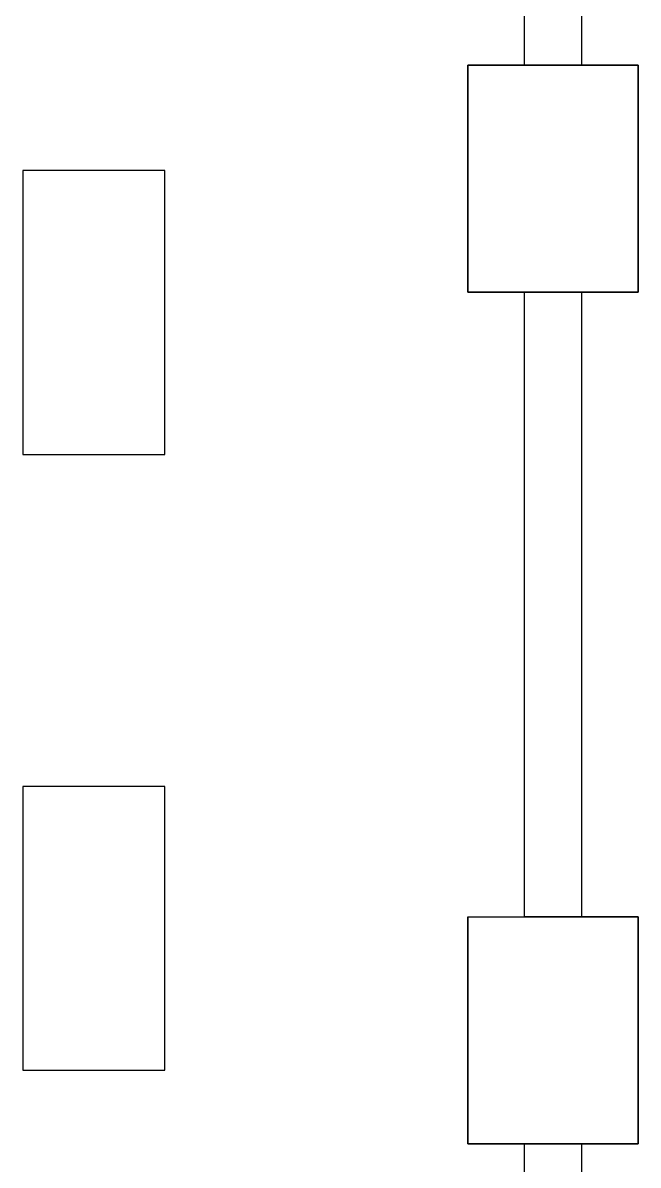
# Model space of a CAD drawing. Extents: x -19 to 297, y 0 to 420.
# Drawn here: x 268.75 to 274.17, y 286.58 to 296.64 of the extents above; entities that cross this region are included whole.
import ezdxf

# ---------------------------------------------------------------- set-up
doc = ezdxf.new("R2010")
doc.units = 0
doc.header["$MEASUREMENT"] = 0
doc.linetypes.add('K5LT_BASIC', pattern=[0])
doc.layers.add('Системный слой', color=7, linetype='Continuous')

# ---------------------------------------------------------------- blocks, each defined once
blk = doc.blocks.new('*U')
at = {"layer": 'Системный слой', "color": 5, "linetype": 'K5LT_BASIC'}
for p, q in [((272.667, 296.269), (272.667, 294.269)), ((274.167, 296.269), (272.667, 296.269)), ((274.167, 294.269), (274.167, 296.269)), ((270.001, 295.341), (268.751, 295.341)), ((268.751, 295.341), (268.751, 292.841)), ((270.001, 292.841), (270.001, 295.341)), ((272.667, 294.269), (274.167, 294.269)), ((268.751, 292.841), (270.001, 292.841)), ((270.001, 289.917), (268.751, 289.917)), ((268.751, 289.917), (268.751, 287.417)), ((270.001, 287.417), (270.001, 289.917)), ((268.751, 287.417), (270.001, 287.417))]:
    blk.add_line(p, q, dxfattribs=at)

msp = doc.modelspace()

# ---------------------------------------------------------------- linework, layer by layer
at = {"layer": 'Системный слой', "color": 5, "linetype": 'K5LT_BASIC'}
for p, q in [((273.167, 296.269), (273.167, 301.769)), ((273.667, 301.769), (273.667, 296.269)), ((272.667, 296.269), (274.167, 296.269)), ((272.667, 296.269), (272.667, 294.269)), ((272.667, 294.269), (272.667, 296.269)), ((272.667, 296.269), (274.167, 296.269)), ((274.167, 296.269), (273.167, 296.269)), ((274.167, 296.269), (274.167, 294.269)), ((274.167, 294.269), (274.167, 296.269)), ((274.167, 295.519), (274.167, 294.769)), ((274.167, 294.269), (272.667, 294.269)), ((272.667, 294.269), (274.167, 294.269)), ((273.167, 288.769), (273.167, 294.269)), ((273.667, 294.269), (273.667, 288.769)), ((272.667, 288.769), (274.167, 288.769)), ((272.667, 288.769), (272.667, 286.769)), ((272.667, 286.769), (272.667, 288.769)), ((272.667, 288.769), (274.167, 288.769)), ((274.167, 288.769), (273.167, 288.769)), ((274.167, 288.769), (274.167, 286.769)), ((274.167, 286.769), (274.167, 288.769)), ((274.167, 288.019), (274.167, 287.269)), ((274.167, 286.769), (272.667, 286.769)), ((272.667, 286.769), (274.167, 286.769)), ((273.167, 281.269), (273.167, 286.769)), ((273.667, 286.769), (273.667, 281.269))]:
    msp.add_line(p, q, dxfattribs=at)

# ---------------------------------------------------------------- block references
at = {"layer": 'Системный слой'}
msp.add_blockref('*U', (0, 0), dxfattribs=at)
msp.add_blockref('*U', (0, 0), dxfattribs=at)
msp.add_blockref('*U', (0, 0), dxfattribs=at)
msp.add_blockref('*U', (0, 0), dxfattribs=at)
msp.add_blockref('*U', (0, 0), dxfattribs=at)
msp.add_blockref('*U', (0, 0), dxfattribs=at)
msp.add_blockref('*U', (0, 0), dxfattribs=at)
msp.add_blockref('*U', (0, 0), dxfattribs=at)
msp.add_blockref('*U', (0, 0), dxfattribs=at)
msp.add_blockref('*U', (0, 0), dxfattribs=at)
msp.add_blockref('*U', (0, 0), dxfattribs=at)
msp.add_blockref('*U', (0, 0), dxfattribs=at)
msp.add_blockref('*U', (0, 0), dxfattribs=at)
msp.add_blockref('*U', (0, 0), dxfattribs=at)
msp.add_blockref('*U', (0, 0), dxfattribs=at)
msp.add_blockref('*U', (0, 0), dxfattribs=at)
msp.add_blockref('*U', (0, 0), dxfattribs=at)
msp.add_blockref('*U', (0, 0), dxfattribs=at)
msp.add_blockref('*U', (0, 0), dxfattribs=at)
msp.add_blockref('*U', (0, 0), dxfattribs=at)
msp.add_blockref('*U', (0, 0), dxfattribs=at)
msp.add_blockref('*U', (0, 0), dxfattribs=at)
msp.add_blockref('*U', (0, 0), dxfattribs=at)
msp.add_blockref('*U', (0, 0), dxfattribs=at)
msp.add_blockref('*U', (0, 0), dxfattribs=at)
msp.add_blockref('*U', (0, 0), dxfattribs=at)
msp.add_blockref('*U', (0, 0), dxfattribs=at)
msp.add_blockref('*U', (0, 0), dxfattribs=at)
msp.add_blockref('*U', (0, 0), dxfattribs=at)
msp.add_blockref('*U', (0, 0), dxfattribs=at)
msp.add_blockref('*U', (0, 0), dxfattribs=at)
msp.add_blockref('*U', (0, 0), dxfattribs=at)
msp.add_blockref('*U', (0, 0), dxfattribs=at)
msp.add_blockref('*U', (0, 0), dxfattribs=at)
msp.add_blockref('*U', (0, 0), dxfattribs=at)
msp.add_blockref('*U', (0, 0), dxfattribs=at)
msp.add_blockref('*U', (0, 0), dxfattribs=at)
msp.add_blockref('*U', (0, 0), dxfattribs=at)
msp.add_blockref('*U', (0, 0), dxfattribs=at)
msp.add_blockref('*U', (0, 0), dxfattribs=at)
msp.add_blockref('*U', (0, 0), dxfattribs=at)
msp.add_blockref('*U', (0, 0), dxfattribs=at)
msp.add_blockref('*U', (0, 0), dxfattribs=at)
msp.add_blockref('*U', (0, 0), dxfattribs=at)
msp.add_blockref('*U', (0, 0), dxfattribs=at)
msp.add_blockref('*U', (0, 0), dxfattribs=at)
msp.add_blockref('*U', (0, 0), dxfattribs=at)
msp.add_blockref('*U', (0, 0), dxfattribs=at)
msp.add_blockref('*U', (0, 0), dxfattribs=at)
msp.add_blockref('*U', (0, 0), dxfattribs=at)
msp.add_blockref('*U', (0, 0), dxfattribs=at)
msp.add_blockref('*U', (0, 0), dxfattribs=at)
msp.add_blockref('*U', (0, 0), dxfattribs=at)
msp.add_blockref('*U', (0, 0), dxfattribs=at)
msp.add_blockref('*U', (0, 0), dxfattribs=at)
msp.add_blockref('*U', (0, 0), dxfattribs=at)
msp.add_blockref('*U', (0, 0), dxfattribs=at)
msp.add_blockref('*U', (0, 0), dxfattribs=at)
msp.add_blockref('*U', (0, 0), dxfattribs=at)
msp.add_blockref('*U', (0, 0), dxfattribs=at)
msp.add_blockref('*U', (0, 0), dxfattribs=at)
msp.add_blockref('*U', (0, 0), dxfattribs=at)
msp.add_blockref('*U', (0, 0), dxfattribs=at)
msp.add_blockref('*U', (0, 0), dxfattribs=at)
msp.add_blockref('*U', (0, 0), dxfattribs=at)
msp.add_blockref('*U', (0, 0), dxfattribs=at)
msp.add_blockref('*U', (0, 0), dxfattribs=at)
msp.add_blockref('*U', (0, 0), dxfattribs=at)
msp.add_blockref('*U', (0, 0), dxfattribs=at)
msp.add_blockref('*U', (0, 0), dxfattribs=at)
msp.add_blockref('*U', (0, 0), dxfattribs=at)
msp.add_blockref('*U', (0, 0), dxfattribs=at)
msp.add_blockref('*U', (0, 0), dxfattribs=at)
msp.add_blockref('*U', (0, 0), dxfattribs=at)
msp.add_blockref('*U', (0, 0), dxfattribs=at)
msp.add_blockref('*U', (0, 0), dxfattribs=at)
msp.add_blockref('*U', (0, 0), dxfattribs=at)
msp.add_blockref('*U', (0, 0), dxfattribs=at)
msp.add_blockref('*U', (0, 0), dxfattribs=at)
msp.add_blockref('*U', (0, 0), dxfattribs=at)
msp.add_blockref('*U', (0, 0), dxfattribs=at)
msp.add_blockref('*U', (0, 0), dxfattribs=at)
msp.add_blockref('*U', (0, 0), dxfattribs=at)
msp.add_blockref('*U', (0, 0), dxfattribs=at)
msp.add_blockref('*U', (0, 0), dxfattribs=at)
msp.add_blockref('*U', (0, 0), dxfattribs=at)
msp.add_blockref('*U', (0, 0), dxfattribs=at)
msp.add_blockref('*U', (0, 0), dxfattribs=at)
msp.add_blockref('*U', (0, 0), dxfattribs=at)
msp.add_blockref('*U', (0, 0), dxfattribs=at)
msp.add_blockref('*U', (0, 0), dxfattribs=at)
msp.add_blockref('*U', (0, 0), dxfattribs=at)
msp.add_blockref('*U', (0, 0), dxfattribs=at)
msp.add_blockref('*U', (0, 0), dxfattribs=at)
msp.add_blockref('*U', (0, 0), dxfattribs=at)
msp.add_blockref('*U', (0, 0), dxfattribs=at)
msp.add_blockref('*U', (0, 0), dxfattribs=at)
msp.add_blockref('*U', (0, 0), dxfattribs=at)
msp.add_blockref('*U', (0, 0), dxfattribs=at)
msp.add_blockref('*U', (0, 0), dxfattribs=at)
msp.add_blockref('*U', (0, 0), dxfattribs=at)
msp.add_blockref('*U', (0, 0), dxfattribs=at)
msp.add_blockref('*U', (0, 0), dxfattribs=at)
msp.add_blockref('*U', (0, 0), dxfattribs=at)
msp.add_blockref('*U', (0, 0), dxfattribs=at)
msp.add_blockref('*U', (0, 0), dxfattribs=at)
msp.add_blockref('*U', (0, 0), dxfattribs=at)
msp.add_blockref('*U', (0, 0), dxfattribs=at)
msp.add_blockref('*U', (0, 0), dxfattribs=at)
msp.add_blockref('*U', (0, 0), dxfattribs=at)
msp.add_blockref('*U', (0, 0), dxfattribs=at)
msp.add_blockref('*U', (0, 0), dxfattribs=at)
msp.add_blockref('*U', (0, 0), dxfattribs=at)
msp.add_blockref('*U', (0, 0), dxfattribs=at)
msp.add_blockref('*U', (0, 0), dxfattribs=at)
msp.add_blockref('*U', (0, 0), dxfattribs=at)
msp.add_blockref('*U', (0, 0), dxfattribs=at)
msp.add_blockref('*U', (0, 0), dxfattribs=at)
msp.add_blockref('*U', (0, 0), dxfattribs=at)
msp.add_blockref('*U', (0, 0), dxfattribs=at)
msp.add_blockref('*U', (0, 0), dxfattribs=at)
msp.add_blockref('*U', (0, 0), dxfattribs=at)
msp.add_blockref('*U', (0, 0), dxfattribs=at)
msp.add_blockref('*U', (0, 0), dxfattribs=at)
msp.add_blockref('*U', (0, 0), dxfattribs=at)
msp.add_blockref('*U', (0, 0), dxfattribs=at)
msp.add_blockref('*U', (0, 0), dxfattribs=at)
msp.add_blockref('*U', (0, 0), dxfattribs=at)
msp.add_blockref('*U', (0, 0), dxfattribs=at)
msp.add_blockref('*U', (0, 0), dxfattribs=at)
msp.add_blockref('*U', (0, 0), dxfattribs=at)
msp.add_blockref('*U', (0, 0), dxfattribs=at)
msp.add_blockref('*U', (0, 0), dxfattribs=at)
msp.add_blockref('*U', (0, 0), dxfattribs=at)
msp.add_blockref('*U', (0, 0), dxfattribs=at)
msp.add_blockref('*U', (0, 0), dxfattribs=at)
msp.add_blockref('*U', (0, 0), dxfattribs=at)
msp.add_blockref('*U', (0, 0), dxfattribs=at)
msp.add_blockref('*U', (0, 0), dxfattribs=at)
msp.add_blockref('*U', (0, 0), dxfattribs=at)
msp.add_blockref('*U', (0, 0), dxfattribs=at)
msp.add_blockref('*U', (0, 0), dxfattribs=at)
msp.add_blockref('*U', (0, 0), dxfattribs=at)
msp.add_blockref('*U', (0, 0), dxfattribs=at)
msp.add_blockref('*U', (0, 0), dxfattribs=at)
msp.add_blockref('*U', (0, 0), dxfattribs=at)
msp.add_blockref('*U', (0, 0), dxfattribs=at)
msp.add_blockref('*U', (0, 0), dxfattribs=at)
msp.add_blockref('*U', (0, 0), dxfattribs=at)
msp.add_blockref('*U', (0, 0), dxfattribs=at)
msp.add_blockref('*U', (0, 0), dxfattribs=at)
msp.add_blockref('*U', (0, 0), dxfattribs=at)
msp.add_blockref('*U', (0, 0), dxfattribs=at)
msp.add_blockref('*U', (0, 0), dxfattribs=at)
msp.add_blockref('*U', (0, 0), dxfattribs=at)
msp.add_blockref('*U', (0, 0), dxfattribs=at)
msp.add_blockref('*U', (0, 0), dxfattribs=at)
msp.add_blockref('*U', (0, 0), dxfattribs=at)
msp.add_blockref('*U', (0, 0), dxfattribs=at)
msp.add_blockref('*U', (0, 0), dxfattribs=at)
msp.add_blockref('*U', (0, 0), dxfattribs=at)
msp.add_blockref('*U', (0, 0), dxfattribs=at)
msp.add_blockref('*U', (0, 0), dxfattribs=at)
msp.add_blockref('*U', (0, 0), dxfattribs=at)
msp.add_blockref('*U', (0, 0), dxfattribs=at)
msp.add_blockref('*U', (0, 0), dxfattribs=at)
msp.add_blockref('*U', (0, 0), dxfattribs=at)
msp.add_blockref('*U', (0, 0), dxfattribs=at)
msp.add_blockref('*U', (0, 0), dxfattribs=at)
msp.add_blockref('*U', (0, 0), dxfattribs=at)
msp.add_blockref('*U', (0, 0), dxfattribs=at)
msp.add_blockref('*U', (0, 0), dxfattribs=at)
msp.add_blockref('*U', (0, 0), dxfattribs=at)
msp.add_blockref('*U', (0, 0), dxfattribs=at)
msp.add_blockref('*U', (0, 0), dxfattribs=at)
msp.add_blockref('*U', (0, 0), dxfattribs=at)
msp.add_blockref('*U', (0, 0), dxfattribs=at)
msp.add_blockref('*U', (0, 0), dxfattribs=at)
msp.add_blockref('*U', (0, 0), dxfattribs=at)
msp.add_blockref('*U', (0, 0), dxfattribs=at)
msp.add_blockref('*U', (0, 0), dxfattribs=at)
msp.add_blockref('*U', (0, 0), dxfattribs=at)
msp.add_blockref('*U', (0, 0), dxfattribs=at)
msp.add_blockref('*U', (0, 0), dxfattribs=at)
msp.add_blockref('*U', (0, 0), dxfattribs=at)
msp.add_blockref('*U', (0, 0), dxfattribs=at)
msp.add_blockref('*U', (0, 0), dxfattribs=at)
msp.add_blockref('*U', (0, 0), dxfattribs=at)
msp.add_blockref('*U', (0, 0), dxfattribs=at)
msp.add_blockref('*U', (0, 0), dxfattribs=at)
msp.add_blockref('*U', (0, 0), dxfattribs=at)
msp.add_blockref('*U', (0, 0), dxfattribs=at)
msp.add_blockref('*U', (0, 0), dxfattribs=at)
msp.add_blockref('*U', (0, 0), dxfattribs=at)
msp.add_blockref('*U', (0, 0), dxfattribs=at)
msp.add_blockref('*U', (0, 0), dxfattribs=at)
msp.add_blockref('*U', (0, 0), dxfattribs=at)
msp.add_blockref('*U', (0, 0), dxfattribs=at)
msp.add_blockref('*U', (0, 0), dxfattribs=at)
msp.add_blockref('*U', (0, 0), dxfattribs=at)
msp.add_blockref('*U', (0, 0), dxfattribs=at)
msp.add_blockref('*U', (0, 0), dxfattribs=at)
msp.add_blockref('*U', (0, 0), dxfattribs=at)
msp.add_blockref('*U', (0, 0), dxfattribs=at)
msp.add_blockref('*U', (0, 0), dxfattribs=at)
msp.add_blockref('*U', (0, 0), dxfattribs=at)
msp.add_blockref('*U', (0, 0), dxfattribs=at)
msp.add_blockref('*U', (0, 0), dxfattribs=at)
msp.add_blockref('*U', (0, 0), dxfattribs=at)
msp.add_blockref('*U', (0, 0), dxfattribs=at)
msp.add_blockref('*U', (0, 0), dxfattribs=at)
msp.add_blockref('*U', (0, 0), dxfattribs=at)
msp.add_blockref('*U', (0, 0), dxfattribs=at)
msp.add_blockref('*U', (0, 0), dxfattribs=at)
msp.add_blockref('*U', (0, 0), dxfattribs=at)
msp.add_blockref('*U', (0, 0), dxfattribs=at)
msp.add_blockref('*U', (0, 0), dxfattribs=at)
msp.add_blockref('*U', (0, 0), dxfattribs=at)
msp.add_blockref('*U', (0, 0), dxfattribs=at)
msp.add_blockref('*U', (0, 0), dxfattribs=at)
msp.add_blockref('*U', (0, 0), dxfattribs=at)
msp.add_blockref('*U', (0, 0), dxfattribs=at)
msp.add_blockref('*U', (0, 0), dxfattribs=at)
msp.add_blockref('*U', (0, 0), dxfattribs=at)
msp.add_blockref('*U', (0, 0), dxfattribs=at)
msp.add_blockref('*U', (0, 0), dxfattribs=at)
msp.add_blockref('*U', (0, 0), dxfattribs=at)
msp.add_blockref('*U', (0, 0), dxfattribs=at)
msp.add_blockref('*U', (0, 0), dxfattribs=at)
msp.add_blockref('*U', (0, 0), dxfattribs=at)
msp.add_blockref('*U', (0, 0), dxfattribs=at)
msp.add_blockref('*U', (0, 0), dxfattribs=at)
msp.add_blockref('*U', (0, 0), dxfattribs=at)
msp.add_blockref('*U', (0, 0), dxfattribs=at)
msp.add_blockref('*U', (0, 0), dxfattribs=at)
msp.add_blockref('*U', (0, 0), dxfattribs=at)
msp.add_blockref('*U', (0, 0), dxfattribs=at)
msp.add_blockref('*U', (0, 0), dxfattribs=at)
msp.add_blockref('*U', (0, 0), dxfattribs=at)
msp.add_blockref('*U', (0, 0), dxfattribs=at)
msp.add_blockref('*U', (0, 0), dxfattribs=at)
msp.add_blockref('*U', (0, 0), dxfattribs=at)
msp.add_blockref('*U', (0, 0), dxfattribs=at)
msp.add_blockref('*U', (0, 0), dxfattribs=at)
msp.add_blockref('*U', (0, 0), dxfattribs=at)
msp.add_blockref('*U', (0, 0), dxfattribs=at)
msp.add_blockref('*U', (0, 0), dxfattribs=at)
msp.add_blockref('*U', (0, 0), dxfattribs=at)
msp.add_blockref('*U', (0, 0), dxfattribs=at)
msp.add_blockref('*U', (0, 0), dxfattribs=at)
msp.add_blockref('*U', (0, 0), dxfattribs=at)
msp.add_blockref('*U', (0, 0), dxfattribs=at)
msp.add_blockref('*U', (0, 0), dxfattribs=at)
msp.add_blockref('*U', (0, 0), dxfattribs=at)
msp.add_blockref('*U', (0, 0), dxfattribs=at)
msp.add_blockref('*U', (0, 0), dxfattribs=at)
msp.add_blockref('*U', (0, 0), dxfattribs=at)
msp.add_blockref('*U', (0, 0), dxfattribs=at)
msp.add_blockref('*U', (0, 0), dxfattribs=at)
msp.add_blockref('*U', (0, 0), dxfattribs=at)
msp.add_blockref('*U', (0, 0), dxfattribs=at)
msp.add_blockref('*U', (0, 0), dxfattribs=at)
msp.add_blockref('*U', (0, 0), dxfattribs=at)
msp.add_blockref('*U', (0, 0), dxfattribs=at)
msp.add_blockref('*U', (0, 0), dxfattribs=at)
msp.add_blockref('*U', (0, 0), dxfattribs=at)
msp.add_blockref('*U', (0, 0), dxfattribs=at)
msp.add_blockref('*U', (0, 0), dxfattribs=at)
msp.add_blockref('*U', (0, 0), dxfattribs=at)
msp.add_blockref('*U', (0, 0), dxfattribs=at)
msp.add_blockref('*U', (0, 0), dxfattribs=at)
msp.add_blockref('*U', (0, 0), dxfattribs=at)
msp.add_blockref('*U', (0, 0), dxfattribs=at)
msp.add_blockref('*U', (0, 0), dxfattribs=at)
msp.add_blockref('*U', (0, 0), dxfattribs=at)
msp.add_blockref('*U', (0, 0), dxfattribs=at)
msp.add_blockref('*U', (0, 0), dxfattribs=at)
msp.add_blockref('*U', (0, 0), dxfattribs=at)
msp.add_blockref('*U', (0, 0), dxfattribs=at)
msp.add_blockref('*U', (0, 0), dxfattribs=at)
msp.add_blockref('*U', (0, 0), dxfattribs=at)
msp.add_blockref('*U', (0, 0), dxfattribs=at)
msp.add_blockref('*U', (0, 0), dxfattribs=at)
msp.add_blockref('*U', (0, 0), dxfattribs=at)
msp.add_blockref('*U', (0, 0), dxfattribs=at)
msp.add_blockref('*U', (0, 0), dxfattribs=at)
msp.add_blockref('*U', (0, 0), dxfattribs=at)
msp.add_blockref('*U', (0, 0), dxfattribs=at)
msp.add_blockref('*U', (0, 0), dxfattribs=at)
msp.add_blockref('*U', (0, 0), dxfattribs=at)
msp.add_blockref('*U', (0, 0), dxfattribs=at)
msp.add_blockref('*U', (0, 0), dxfattribs=at)
msp.add_blockref('*U', (0, 0), dxfattribs=at)
msp.add_blockref('*U', (0, 0), dxfattribs=at)
msp.add_blockref('*U', (0, 0), dxfattribs=at)
msp.add_blockref('*U', (0, 0), dxfattribs=at)
msp.add_blockref('*U', (0, 0), dxfattribs=at)
msp.add_blockref('*U', (0, 0), dxfattribs=at)
msp.add_blockref('*U', (0, 0), dxfattribs=at)
msp.add_blockref('*U', (0, 0), dxfattribs=at)
msp.add_blockref('*U', (0, 0), dxfattribs=at)
msp.add_blockref('*U', (0, 0), dxfattribs=at)
msp.add_blockref('*U', (0, 0), dxfattribs=at)
msp.add_blockref('*U', (0, 0), dxfattribs=at)
msp.add_blockref('*U', (0, 0), dxfattribs=at)
msp.add_blockref('*U', (0, 0), dxfattribs=at)
msp.add_blockref('*U', (0, 0), dxfattribs=at)
msp.add_blockref('*U', (0, 0), dxfattribs=at)
msp.add_blockref('*U', (0, 0), dxfattribs=at)
msp.add_blockref('*U', (0, 0), dxfattribs=at)
msp.add_blockref('*U', (0, 0), dxfattribs=at)
msp.add_blockref('*U', (0, 0), dxfattribs=at)
msp.add_blockref('*U', (0, 0), dxfattribs=at)
msp.add_blockref('*U', (0, 0), dxfattribs=at)
msp.add_blockref('*U', (0, 0), dxfattribs=at)
msp.add_blockref('*U', (0, 0), dxfattribs=at)
msp.add_blockref('*U', (0, 0), dxfattribs=at)
msp.add_blockref('*U', (0, 0), dxfattribs=at)
msp.add_blockref('*U', (0, 0), dxfattribs=at)
msp.add_blockref('*U', (0, 0), dxfattribs=at)
msp.add_blockref('*U', (0, 0), dxfattribs=at)
msp.add_blockref('*U', (0, 0), dxfattribs=at)
msp.add_blockref('*U', (0, 0), dxfattribs=at)
msp.add_blockref('*U', (0, 0), dxfattribs=at)
msp.add_blockref('*U', (0, 0), dxfattribs=at)
msp.add_blockref('*U', (0, 0), dxfattribs=at)
msp.add_blockref('*U', (0, 0), dxfattribs=at)
msp.add_blockref('*U', (0, 0), dxfattribs=at)
msp.add_blockref('*U', (0, 0), dxfattribs=at)
msp.add_blockref('*U', (0, 0), dxfattribs=at)
msp.add_blockref('*U', (0, 0), dxfattribs=at)
msp.add_blockref('*U', (0, 0), dxfattribs=at)
msp.add_blockref('*U', (0, 0), dxfattribs=at)
msp.add_blockref('*U', (0, 0), dxfattribs=at)
msp.add_blockref('*U', (0, 0), dxfattribs=at)
msp.add_blockref('*U', (0, 0), dxfattribs=at)
msp.add_blockref('*U', (0, 0), dxfattribs=at)
msp.add_blockref('*U', (0, 0), dxfattribs=at)
msp.add_blockref('*U', (0, 0), dxfattribs=at)
msp.add_blockref('*U', (0, 0), dxfattribs=at)
msp.add_blockref('*U', (0, 0), dxfattribs=at)
msp.add_blockref('*U', (0, 0), dxfattribs=at)
msp.add_blockref('*U', (0, 0), dxfattribs=at)
msp.add_blockref('*U', (0, 0), dxfattribs=at)
msp.add_blockref('*U', (0, 0), dxfattribs=at)
msp.add_blockref('*U', (0, 0), dxfattribs=at)
msp.add_blockref('*U', (0, 0), dxfattribs=at)
msp.add_blockref('*U', (0, 0), dxfattribs=at)
msp.add_blockref('*U', (0, 0), dxfattribs=at)
msp.add_blockref('*U', (0, 0), dxfattribs=at)
msp.add_blockref('*U', (0, 0), dxfattribs=at)
msp.add_blockref('*U', (0, 0), dxfattribs=at)
msp.add_blockref('*U', (0, 0), dxfattribs=at)
msp.add_blockref('*U', (0, 0), dxfattribs=at)
msp.add_blockref('*U', (0, 0), dxfattribs=at)
msp.add_blockref('*U', (0, 0), dxfattribs=at)
msp.add_blockref('*U', (0, 0), dxfattribs=at)
msp.add_blockref('*U', (0, 0), dxfattribs=at)
msp.add_blockref('*U', (0, 0), dxfattribs=at)
msp.add_blockref('*U', (0, 0), dxfattribs=at)
msp.add_blockref('*U', (0, 0), dxfattribs=at)
msp.add_blockref('*U', (0, 0), dxfattribs=at)
msp.add_blockref('*U', (0, 0), dxfattribs=at)
msp.add_blockref('*U', (0, 0), dxfattribs=at)
msp.add_blockref('*U', (0, 0), dxfattribs=at)
msp.add_blockref('*U', (0, 0), dxfattribs=at)
msp.add_blockref('*U', (0, 0), dxfattribs=at)
msp.add_blockref('*U', (0, 0), dxfattribs=at)
msp.add_blockref('*U', (0, 0), dxfattribs=at)
msp.add_blockref('*U', (0, 0), dxfattribs=at)
msp.add_blockref('*U', (0, 0), dxfattribs=at)
msp.add_blockref('*U', (0, 0), dxfattribs=at)
msp.add_blockref('*U', (0, 0), dxfattribs=at)
msp.add_blockref('*U', (0, 0), dxfattribs=at)
msp.add_blockref('*U', (0, 0), dxfattribs=at)
msp.add_blockref('*U', (0, 0), dxfattribs=at)
msp.add_blockref('*U', (0, 0), dxfattribs=at)
msp.add_blockref('*U', (0, 0), dxfattribs=at)
msp.add_blockref('*U', (0, 0), dxfattribs=at)
msp.add_blockref('*U', (0, 0), dxfattribs=at)
msp.add_blockref('*U', (0, 0), dxfattribs=at)
msp.add_blockref('*U', (0, 0), dxfattribs=at)
msp.add_blockref('*U', (0, 0), dxfattribs=at)
msp.add_blockref('*U', (0, 0), dxfattribs=at)
msp.add_blockref('*U', (0, 0), dxfattribs=at)
msp.add_blockref('*U', (0, 0), dxfattribs=at)
msp.add_blockref('*U', (0, 0), dxfattribs=at)
msp.add_blockref('*U', (0, 0), dxfattribs=at)
msp.add_blockref('*U', (0, 0), dxfattribs=at)
msp.add_blockref('*U', (0, 0), dxfattribs=at)
msp.add_blockref('*U', (0, 0), dxfattribs=at)
msp.add_blockref('*U', (0, 0), dxfattribs=at)
msp.add_blockref('*U', (0, 0), dxfattribs=at)
msp.add_blockref('*U', (0, 0), dxfattribs=at)
msp.add_blockref('*U', (0, 0), dxfattribs=at)
msp.add_blockref('*U', (0, 0), dxfattribs=at)
msp.add_blockref('*U', (0, 0), dxfattribs=at)
msp.add_blockref('*U', (0, 0), dxfattribs=at)
msp.add_blockref('*U', (0, 0), dxfattribs=at)
msp.add_blockref('*U', (0, 0), dxfattribs=at)
msp.add_blockref('*U', (0, 0), dxfattribs=at)
msp.add_blockref('*U', (0, 0), dxfattribs=at)
msp.add_blockref('*U', (0, 0), dxfattribs=at)
msp.add_blockref('*U', (0, 0), dxfattribs=at)
msp.add_blockref('*U', (0, 0), dxfattribs=at)
msp.add_blockref('*U', (0, 0), dxfattribs=at)
msp.add_blockref('*U', (0, 0), dxfattribs=at)
msp.add_blockref('*U', (0, 0), dxfattribs=at)
msp.add_blockref('*U', (0, 0), dxfattribs=at)
msp.add_blockref('*U', (0, 0), dxfattribs=at)
msp.add_blockref('*U', (0, 0), dxfattribs=at)
msp.add_blockref('*U', (0, 0), dxfattribs=at)
msp.add_blockref('*U', (0, 0), dxfattribs=at)
msp.add_blockref('*U', (0, 0), dxfattribs=at)
msp.add_blockref('*U', (0, 0), dxfattribs=at)
msp.add_blockref('*U', (0, 0), dxfattribs=at)
msp.add_blockref('*U', (0, 0), dxfattribs=at)
msp.add_blockref('*U', (0, 0), dxfattribs=at)
msp.add_blockref('*U', (0, 0), dxfattribs=at)
msp.add_blockref('*U', (0, 0), dxfattribs=at)
msp.add_blockref('*U', (0, 0), dxfattribs=at)
msp.add_blockref('*U', (0, 0), dxfattribs=at)
msp.add_blockref('*U', (0, 0), dxfattribs=at)
msp.add_blockref('*U', (0, 0), dxfattribs=at)
msp.add_blockref('*U', (0, 0), dxfattribs=at)
msp.add_blockref('*U', (0, 0), dxfattribs=at)
msp.add_blockref('*U', (0, 0), dxfattribs=at)
msp.add_blockref('*U', (0, 0), dxfattribs=at)
msp.add_blockref('*U', (0, 0), dxfattribs=at)
msp.add_blockref('*U', (0, 0), dxfattribs=at)
msp.add_blockref('*U', (0, 0), dxfattribs=at)
msp.add_blockref('*U', (0, 0), dxfattribs=at)
msp.add_blockref('*U', (0, 0), dxfattribs=at)
msp.add_blockref('*U', (0, 0), dxfattribs=at)
msp.add_blockref('*U', (0, 0), dxfattribs=at)
msp.add_blockref('*U', (0, 0), dxfattribs=at)
msp.add_blockref('*U', (0, 0), dxfattribs=at)
msp.add_blockref('*U', (0, 0), dxfattribs=at)
msp.add_blockref('*U', (0, 0), dxfattribs=at)
msp.add_blockref('*U', (0, 0), dxfattribs=at)
msp.add_blockref('*U', (0, 0), dxfattribs=at)
msp.add_blockref('*U', (0, 0), dxfattribs=at)
msp.add_blockref('*U', (0, 0), dxfattribs=at)
msp.add_blockref('*U', (0, 0), dxfattribs=at)
msp.add_blockref('*U', (0, 0), dxfattribs=at)
msp.add_blockref('*U', (0, 0), dxfattribs=at)
msp.add_blockref('*U', (0, 0), dxfattribs=at)
msp.add_blockref('*U', (0, 0), dxfattribs=at)
msp.add_blockref('*U', (0, 0), dxfattribs=at)
msp.add_blockref('*U', (0, 0), dxfattribs=at)

doc.saveas('drawing.dxf')
